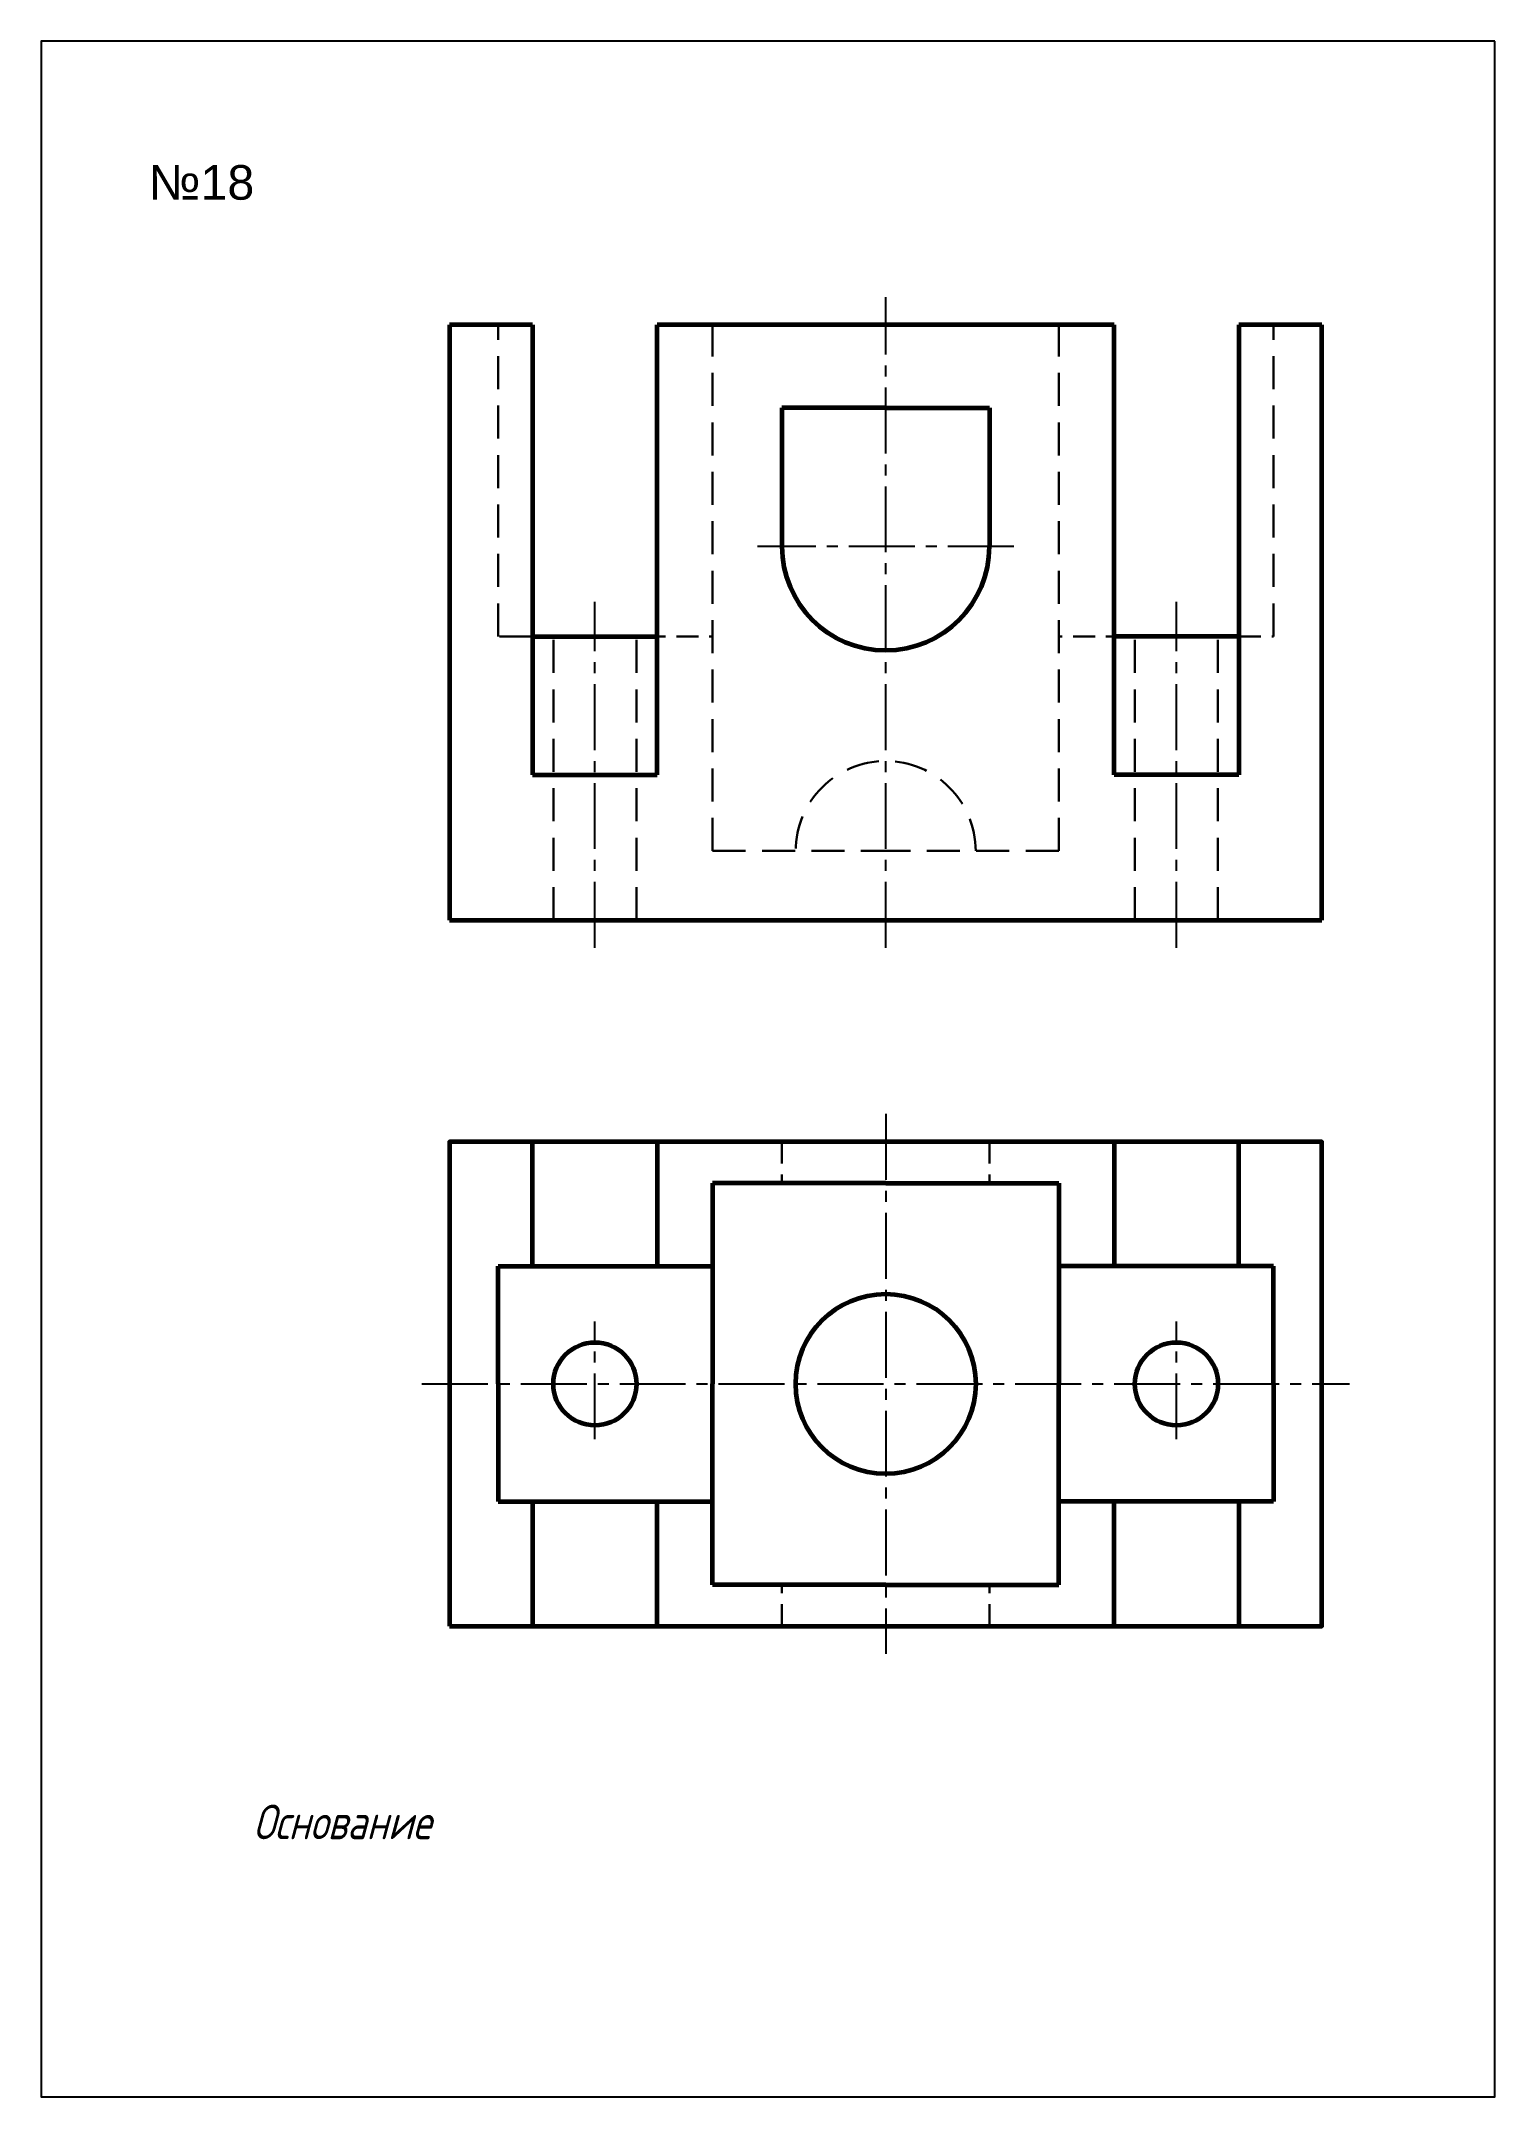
# Model space of a CAD drawing. Header units: millimetres. Extents: x 0 to 210, y 0 to 297.
import ezdxf

# ---------------------------------------------------------------- set-up
doc = ezdxf.new("R2010")
doc.units = ezdxf.units.MM
doc.header["$LTSCALE"] = 0.5
doc.linetypes.add('CENTER2', pattern=[28.575, 19.05, -3.175, 3.175, -3.175])
doc.linetypes.add('DASHED2', pattern=[9.525, 6.35, -3.175])
doc.layers.get('0').update_dxf_attribs({"linetype": 'CONTINUOUS'})
doc.layers.get('Defpoints').update_dxf_attribs({"linetype": 'CONTINUOUS'})
doc.styles.get("Standard").update_dxf_attribs({"font": 'isocpeur.ttf', "width": 0.8, "oblique": 15})
doc.styles.add('АРИАЛ-5(1)', font='ARIAL.TTF', dxfattribs={"height": 5})

msp = doc.modelspace()

# ---------------------------------------------------------------- linework, layer by layer
at = {"linetype": 'CENTER2'}
for p, q in [((122, 166), (122, 260)), ((140.5, 224), (103.5, 224)), ((80, 166), (80, 216)), ((164, 166), (164, 216)), ((122, 142), (122, 64)), ((80, 95), (80, 112)), ((164, 95), (164, 112)), ((55, 103), (189, 103))]:
    msp.add_line(p, q, dxfattribs=at)
at = {"color": 7, "lineweight": 60, "ltscale": 0.5}
for p, q in [((71, 256), (59, 256)), ((59, 256), (59, 170)), ((155, 256), (89, 256)), ((185, 256), (173, 256)), ((185, 170), (185, 256)), ((59, 170), (185, 170)), ((122, 132), (97, 132)), ((97, 132), (97, 103)), ((122, 132), (147, 132)), ((147, 132), (147, 103)), ((97, 74), (97, 103)), ((147, 74), (147, 103)), ((122, 74), (97, 74)), ((122, 74), (147, 74))]:
    msp.add_line(p, q, dxfattribs=at)
at = {"color": 7, "linetype": 'DASHED2', "lineweight": 30, "ltscale": 1.5}
for p, q in [((66, 211), (66, 256)), ((97, 180), (97, 256)), ((147, 180), (147, 256)), ((178, 211), (178, 256)), ((71, 211), (66, 211)), ((74, 170), (74, 211)), ((86, 170), (86, 211)), ((158, 170), (158, 211)), ((170, 170), (170, 211)), ((97, 180), (122, 180)), ((147, 180), (122, 180))]:
    msp.add_line(p, q, dxfattribs=at)
at = {"linetype": 'Continuous', "lineweight": 60}
for p, q in [((71, 256), (71, 191)), ((89, 191), (89, 256)), ((155, 191), (155, 256)), ((173, 256), (173, 191)), ((122, 244), (107, 244)), ((107, 244), (107, 224)), ((122, 244), (137, 244)), ((137, 244), (137, 224)), ((71, 211), (89, 211)), ((173, 211), (155, 211)), ((71, 191), (89, 191)), ((173, 191), (155, 191)), ((71, 120), (71, 138)), ((89, 138), (89, 120)), ((155, 138), (155, 120)), ((173, 120), (173, 138)), ((66, 120), (97, 120)), ((66, 103), (66, 120)), ((178, 120), (147, 120)), ((178, 103), (178, 120)), ((66, 103), (66, 86)), ((178, 103), (178, 86)), ((66, 86), (97, 86)), ((71, 86), (71, 68)), ((89, 68), (89, 86)), ((178, 86), (147, 86)), ((155, 68), (155, 86)), ((173, 86), (173, 68))]:
    msp.add_line(p, q, dxfattribs=at)
at = {"color": 7, "linetype": 'DASHED2', "lineweight": 30}
for p, q in [((87, 211), (97, 211)), ((157, 211), (147, 211)), ((173, 211), (178, 211)), ((107, 138), (107, 132)), ((137, 138), (137, 132)), ((107, 68), (107, 74)), ((137, 68), (137, 74))]:
    msp.add_line(p, q, dxfattribs=at)
at = {"color": 7, "lineweight": 60, "ltscale": 0.5}
msp.add_lwpolyline([(59, 68), (185, 68), (185, 138), (59, 138)], close=True, dxfattribs=at)
at = {"linetype": 'Continuous', "lineweight": 60}
for centre, radius in [((122, 103), 13), ((80, 103), 6), ((164, 103), 6)]:
    msp.add_circle(centre, radius, dxfattribs=at)
msp.add_arc((122, 224), 15, 180, 0, dxfattribs=at)
at = {"color": 7, "linetype": 'DASHED2', "lineweight": 30, "ltscale": 1.5}
msp.add_arc((122, 180), 13, 0, 180, dxfattribs=at)
at = {"layer": 'Defpoints'}
msp.add_lwpolyline([(210, 297), (0, 297), (0, 0), (210, 0)], close=True, dxfattribs=at)

# ---------------------------------------------------------------- texts
at = {"color": 7, "linetype": 'Continuous', "lineweight": -3, "style": 'АРИАЛ-5(1)'}
msp.add_text('№18', height=5, dxfattribs=at).set_placement((15.53, 274.09))
at = {"oblique": 15, "width": 0.8}
msp.add_text('Основание', height=5, dxfattribs=at).set_placement((30.61, 37.22))

doc.saveas('drawing.dxf')
